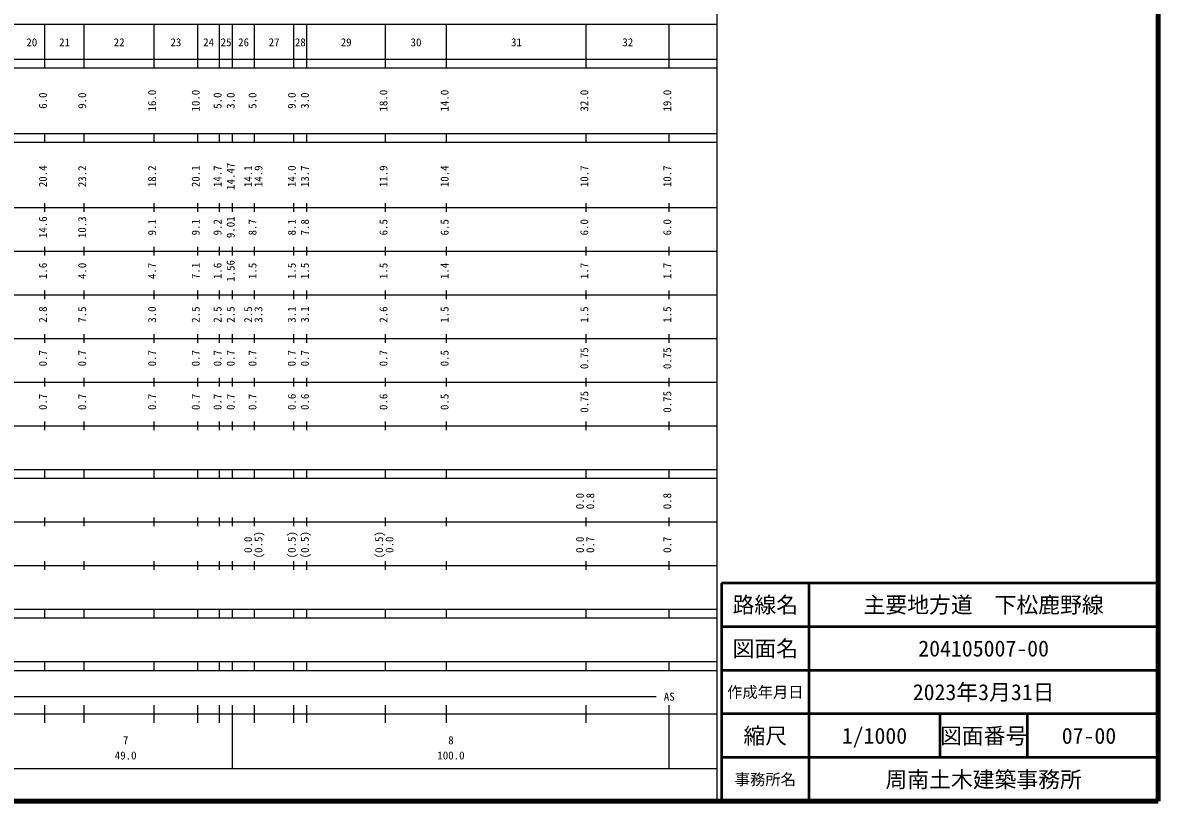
# Model space of a CAD drawing. Units: millimetres on the paper, enlarged 1000 times. Extents: x 40000 to 680000, y 20000 to 380000.
# Drawn here: x 419919 to 680000, y 20000 to 198357 of the extents above; entities that cross this region are included whole.
import ezdxf
from ezdxf.enums import TextEntityAlignment as Align

# ---------------------------------------------------------------- set-up
doc = ezdxf.new("R2010")
doc.units = ezdxf.units.MM
doc.header["$LTSCALE"] = 1000
for name, color, linetype, lineweight in [('M-TTL', 2, 'Continuous', 140), ('M-TTL-BAND', 7, 'Continuous', 25), ('M-TTL-FRAM', 2, 'Continuous', 50), ('M-TTL-LINE', 7, 'Continuous', 50)]:
    doc.layers.add(name, color=color, linetype=linetype, lineweight=lineweight)
doc.layers.add('M-TTL-TXT', color=7, linetype='Continuous')
doc.styles.add('ＭＳ ゴシック', font='')
doc.styles.get('ＭＳ ゴシック').set_extended_font_data('MS Gothic')

msp = doc.modelspace()

# ---------------------------------------------------------------- linework, layer by layer
at = {"layer": 'M-TTL'}
for p, q in [((680000, 20000), (680000, 380000)), ((40000, 20000), (680000, 20000))]:
    msp.add_line(p, q, dxfattribs=at)
at = {"layer": 'M-TTL-BAND'}
for p, q in [((579000, 20000), (579000, 370000)), ((68000, 198000), (579000, 198000)), ((425000, 188000), (425000, 198000)), ((434000, 188000), (434000, 198000)), ((450000, 188000), (450000, 198000)), ((460000, 188000), (460000, 198000)), ((465000, 188000), (465000, 198000)), ((468000, 188000), (468000, 198000)), ((473000, 188000), (473000, 198000)), ((482000, 188000), (482000, 198000)), ((485000, 188000), (485000, 198000)), ((503000, 188000), (503000, 198000)), ((517000, 188000), (517000, 198000)), ((549000, 188000), (549000, 198000)), ((568000, 188000), (568000, 198000)), ((40000, 190000), (579000, 190000)), ((40000, 188000), (579000, 188000)), ((40000, 173000), (579000, 173000)), ((425000, 171000), (425000, 173000)), ((434000, 171000), (434000, 173000)), ((450000, 171000), (450000, 173000)), ((460000, 171000), (460000, 173000)), ((465000, 171000), (465000, 173000)), ((468000, 171000), (468000, 173000)), ((473000, 171000), (473000, 173000)), ((482000, 171000), (482000, 173000)), ((485000, 171000), (485000, 173000)), ((503000, 171000), (503000, 173000)), ((517000, 171000), (517000, 173000)), ((549000, 171000), (549000, 173000)), ((568000, 171000), (568000, 173000)), ((40000, 171000), (579000, 171000)), ((425000, 155000), (425000, 157000)), ((434000, 155000), (434000, 157000)), ((450000, 155000), (450000, 157000)), ((460000, 155000), (460000, 157000)), ((465000, 155000), (465000, 157000)), ((468000, 155000), (468000, 157000)), ((473000, 155000), (473000, 157000)), ((482000, 155000), (482000, 157000)), ((485000, 155000), (485000, 157000)), ((503000, 155000), (503000, 157000)), ((517000, 155000), (517000, 157000)), ((549000, 155000), (549000, 157000)), ((568000, 155000), (568000, 157000)), ((40000, 156000), (579000, 156000)), ((46000, 146000), (579000, 146000)), ((425000, 145000), (425000, 147000)), ((434000, 145000), (434000, 147000)), ((450000, 145000), (450000, 147000)), ((460000, 145000), (460000, 147000)), ((465000, 145000), (465000, 147000)), ((468000, 145000), (468000, 147000)), ((473000, 145000), (473000, 147000)), ((482000, 145000), (482000, 147000)), ((485000, 145000), (485000, 147000)), ((503000, 145000), (503000, 147000)), ((517000, 145000), (517000, 147000)), ((549000, 145000), (549000, 147000)), ((568000, 145000), (568000, 147000)), ((52000, 136000), (579000, 136000)), ((425000, 135000), (425000, 137000)), ((434000, 135000), (434000, 137000)), ((450000, 135000), (450000, 137000)), ((460000, 135000), (460000, 137000)), ((465000, 135000), (465000, 137000)), ((468000, 135000), (468000, 137000)), ((473000, 135000), (473000, 137000)), ((482000, 135000), (482000, 137000)), ((485000, 135000), (485000, 137000)), ((503000, 135000), (503000, 137000)), ((517000, 135000), (517000, 137000)), ((549000, 135000), (549000, 137000)), ((568000, 135000), (568000, 137000)), ((46000, 126000), (579000, 126000)), ((425000, 125000), (425000, 127000)), ((434000, 125000), (434000, 127000)), ((450000, 125000), (450000, 127000)), ((460000, 125000), (460000, 127000)), ((465000, 125000), (465000, 127000)), ((468000, 125000), (468000, 127000)), ((473000, 125000), (473000, 127000)), ((482000, 125000), (482000, 127000)), ((485000, 125000), (485000, 127000)), ((503000, 125000), (503000, 127000)), ((517000, 125000), (517000, 127000)), ((549000, 125000), (549000, 127000)), ((568000, 125000), (568000, 127000)), ((52000, 116000), (579000, 116000)), ((425000, 115000), (425000, 117000)), ((434000, 115000), (434000, 117000)), ((450000, 115000), (450000, 117000)), ((460000, 115000), (460000, 117000)), ((465000, 115000), (465000, 117000)), ((468000, 115000), (468000, 117000)), ((473000, 115000), (473000, 117000)), ((482000, 115000), (482000, 117000)), ((485000, 115000), (485000, 117000)), ((503000, 115000), (503000, 117000)), ((517000, 115000), (517000, 117000)), ((549000, 115000), (549000, 117000)), ((568000, 115000), (568000, 117000)), ((425000, 105000), (425000, 107000)), ((434000, 105000), (434000, 107000)), ((450000, 105000), (450000, 107000)), ((460000, 105000), (460000, 107000)), ((465000, 105000), (465000, 107000)), ((468000, 105000), (468000, 107000)), ((473000, 105000), (473000, 107000)), ((482000, 105000), (482000, 107000)), ((485000, 105000), (485000, 107000)), ((503000, 105000), (503000, 107000)), ((517000, 105000), (517000, 107000)), ((549000, 105000), (549000, 107000)), ((568000, 105000), (568000, 107000)), ((46000, 106000), (579000, 106000)), ((40000, 96000), (579000, 96000)), ((40000, 94000), (579000, 94000)), ((425000, 94000), (425000, 96000)), ((434000, 94000), (434000, 96000)), ((450000, 94000), (450000, 96000)), ((460000, 94000), (460000, 96000)), ((465000, 94000), (465000, 96000)), ((468000, 94000), (468000, 96000)), ((473000, 94000), (473000, 96000)), ((482000, 94000), (482000, 96000)), ((485000, 94000), (485000, 96000)), ((503000, 94000), (503000, 96000)), ((517000, 94000), (517000, 96000)), ((549000, 94000), (549000, 96000)), ((568000, 94000), (568000, 96000)), ((49000, 84000), (579000, 84000)), ((425000, 83000), (425000, 85000)), ((434000, 83000), (434000, 85000)), ((450000, 83000), (450000, 85000)), ((460000, 83000), (460000, 85000)), ((465000, 83000), (465000, 85000)), ((468000, 83000), (468000, 85000)), ((473000, 83000), (473000, 85000)), ((482000, 83000), (482000, 85000)), ((485000, 83000), (485000, 85000)), ((503000, 83000), (503000, 85000)), ((517000, 83000), (517000, 85000)), ((549000, 83000), (549000, 85000)), ((568000, 83000), (568000, 85000)), ((40000, 74000), (579000, 74000)), ((425000, 73000), (425000, 75000)), ((434000, 73000), (434000, 75000)), ((450000, 73000), (450000, 75000)), ((460000, 73000), (460000, 75000)), ((465000, 73000), (465000, 75000)), ((468000, 73000), (468000, 75000)), ((473000, 73000), (473000, 75000)), ((482000, 73000), (482000, 75000)), ((485000, 73000), (485000, 75000)), ((503000, 73000), (503000, 75000)), ((517000, 73000), (517000, 75000)), ((549000, 73000), (549000, 75000)), ((568000, 73000), (568000, 75000)), ((40000, 64000), (579000, 64000)), ((425000, 62000), (425000, 64000)), ((434000, 62000), (434000, 64000)), ((450000, 62000), (450000, 64000)), ((460000, 62000), (460000, 64000)), ((465000, 62000), (465000, 64000)), ((468000, 62000), (468000, 64000)), ((473000, 62000), (473000, 64000)), ((482000, 62000), (482000, 64000)), ((485000, 62000), (485000, 64000)), ((503000, 62000), (503000, 64000)), ((517000, 62000), (517000, 64000)), ((549000, 62000), (549000, 64000)), ((568000, 62000), (568000, 64000)), ((40000, 62000), (579000, 62000)), ((40000, 52000), (579000, 52000)), ((40000, 50000), (579000, 50000)), ((425000, 50000), (425000, 52000)), ((434000, 50000), (434000, 52000)), ((450000, 50000), (450000, 52000)), ((460000, 50000), (460000, 52000)), ((465000, 50000), (465000, 52000)), ((468000, 50000), (468000, 52000)), ((473000, 50000), (473000, 52000)), ((482000, 50000), (482000, 52000)), ((485000, 50000), (485000, 52000)), ((503000, 50000), (503000, 52000)), ((517000, 50000), (517000, 52000)), ((549000, 50000), (549000, 52000)), ((568000, 50000), (568000, 52000)), ((71000, 44000), (565000, 44000)), ((425000, 38000), (425000, 42000)), ((434000, 38000), (434000, 42000)), ((450000, 38000), (450000, 42000)), ((460000, 38000), (460000, 42000)), ((465000, 38000), (465000, 42000)), ((468000, 27500), (468000, 42000)), ((473000, 38000), (473000, 42000)), ((482000, 38000), (482000, 42000)), ((485000, 38000), (485000, 42000)), ((503000, 38000), (503000, 42000)), ((517000, 38000), (517000, 42000)), ((549000, 38000), (549000, 42000)), ((568000, 27500), (568000, 42000)), ((40000, 40000), (579000, 40000)), ((68000, 27500), (579000, 27500))]:
    msp.add_line(p, q, dxfattribs=at)
at = {"layer": 'M-TTL-FRAM'}
for p, q in [((680000, 70000), (580000, 70000)), ((580000, 70000), (580000, 20000))]:
    msp.add_line(p, q, dxfattribs=at)
at = {"layer": 'M-TTL-LINE'}
for p, q in [((600000, 70000), (600000, 20000)), ((680000, 60000), (580000, 60000)), ((680000, 50000), (580000, 50000)), ((680000, 40000), (580000, 40000)), ((630000, 40000), (630000, 30000)), ((650000, 40000), (650000, 30000)), ((680000, 30000), (580000, 30000))]:
    msp.add_line(p, q, dxfattribs=at)

# ---------------------------------------------------------------- texts
at = {"layer": 'M-TTL-BAND', "style": 'ＭＳ ゴシック'}
for s, p in [('20', (422000, 192405)), ('21', (429500, 192405)), ('22', (442000, 192405)), ('23', (455000, 192405)), ('24', (462500, 192405)), ('25', (466500, 192405)), ('26', (470500, 192405)), ('27', (477500, 192405)), ('28', (483500, 192405)), ('29', (494000, 192405)), ('30', (510000, 192405)), ('31', (533000, 192405)), ('32', (558500, 192405)), ('AS', (568000, 42500)), ('7', (443500, 32523)), ('8', (518000, 32523)), ('49.0', (443500, 29033)), ('100.0', (518000, 29033))]:
    msp.add_text(s, height=1833, dxfattribs=at).set_placement(p, align=Align.BOTTOM_CENTER)
for s, p in [('6.0', (426000, 180500)), ('9.0', (435000, 180500)), ('16.0', (451000, 180500)), ('10.0', (461000, 180500)), ('5.0', (466000, 180500)), ('3.0', (469000, 180500)), ('5.0', (474000, 180500)), ('9.0', (483000, 180500)), ('3.0', (486000, 180500)), ('18.0', (504000, 180500)), ('14.0', (518000, 180500)), ('32.0', (550000, 180500)), ('19.0', (569000, 180500)), ('20.4', (426000, 163174)), ('23.2', (435000, 163174)), ('18.2', (451000, 163174)), ('20.1', (461000, 163174)), ('14.7', (466000, 163174)), ('14.47', (469000, 163174)), ('14.1', (473000, 163174)), ('14.9', (475370, 163174)), ('14.0', (483000, 163174)), ('13.7', (486000, 163174)), ('11.9', (504000, 163174)), ('10.4', (518000, 163174)), ('10.7', (550000, 163174)), ('10.7', (569000, 163174)), ('14.6', (426000, 151500)), ('10.3', (435000, 151500)), ('9.01', (469000, 151500)), ('9.1', (451000, 151500)), ('9.1', (461000, 151500)), ('9.2', (466000, 151500)), ('8.7', (474000, 151500)), ('8.1', (483000, 151500)), ('7.8', (486000, 151500)), ('6.5', (504000, 151500)), ('6.5', (518000, 151500)), ('6.0', (550000, 151500)), ('6.0', (569000, 151500)), ('1.6', (426000, 141500)), ('4.0', (435000, 141500)), ('4.7', (451000, 141500)), ('7.1', (461000, 141500)), ('1.6', (466000, 141500)), ('1.56', (469000, 141500)), ('1.5', (474000, 141500)), ('1.5', (483000, 141500)), ('1.5', (486000, 141500)), ('1.5', (504000, 141500)), ('1.4', (518000, 141500)), ('1.7', (550000, 141500)), ('1.7', (569000, 141500)), ('2.8', (426000, 131500)), ('7.5', (435000, 131500)), ('3.0', (451000, 131500)), ('2.5', (461000, 131500)), ('2.5', (466000, 131500)), ('2.5', (469000, 131500)), ('2.5', (473000, 131500)), ('3.3', (475370, 131500)), ('3.1', (483000, 131500)), ('3.1', (486000, 131500)), ('2.6', (504000, 131500)), ('1.5', (518000, 131500)), ('1.5', (550000, 131500)), ('1.5', (569000, 131500)), ('0.7', (426000, 121500)), ('0.7', (435000, 121500)), ('0.7', (451000, 121500)), ('0.7', (461000, 121500)), ('0.7', (466000, 121500)), ('0.7', (469000, 121500)), ('0.7', (474000, 121500)), ('0.7', (483000, 121500)), ('0.7', (486000, 121500)), ('0.7', (504000, 121500)), ('0.5', (518000, 121500)), ('0.75', (550000, 121500)), ('0.75', (569000, 121500)), ('0.7', (426000, 111500)), ('0.7', (435000, 111500)), ('0.7', (451000, 111500)), ('0.7', (461000, 111500)), ('0.7', (466000, 111500)), ('0.7', (469000, 111500)), ('0.7', (474000, 111500)), ('0.6', (483000, 111500)), ('0.6', (486000, 111500)), ('0.6', (504000, 111500)), ('0.5', (518000, 111500)), ('0.75', (550000, 111500)), ('0.75', (569000, 111500)), ('0.0', (549000, 88764)), ('0.8', (551370, 88764)), ('0.8', (569000, 88764)), ('(0.5)', (475370, 78764)), ('(0.5)', (483000, 78764)), ('(0.5)', (486000, 78764)), ('(0.5)', (503000, 78764)), ('0.0', (473000, 78764)), ('0.0', (505370, 78764)), ('0.0', (549000, 78764)), ('0.7', (551370, 78764)), ('0.7', (569000, 78764))]:
    msp.add_text(s, height=1833, rotation=90, dxfattribs=at).set_placement(p, align=Align.BOTTOM_CENTER)
at = {"layer": 'M-TTL-TXT', "style": 'ＭＳ ゴシック'}
for s, height, p in [('路線名', 3666, (590000, 65000)), ('路線名', 3666, (590000, 65000)), ('主要地方道\u3000下松鹿野線', 3666, (640000, 65000)), ('図面名', 3666, (590000, 55000)), ('図面名', 3666, (590000, 55000)), ('204105007-00', 3666, (640000, 55000)), ('2023年3月31日', 3666, (640000, 45000)), ('作成年月日', 2566, (590000, 45000)), ('作成年月日', 2566, (590000, 45000)), ('縮尺', 3666, (590000, 35000)), ('縮尺', 3666, (590000, 35000)), ('1/1000', 3666, (615000, 35000)), ('図面番号', 3666, (640000, 35000)), ('図面番号', 3666, (640000, 35000)), ('07-00', 3666, (664125, 35000)), ('事務所名', 2566, (590000, 25000)), ('事務所名', 2566, (590000, 25000)), ('周南土木建築事務所', 3666, (640000, 25000))]:
    msp.add_text(s, height=height, dxfattribs=at).set_placement(p, align=Align.MIDDLE_CENTER)

doc.saveas('drawing.dxf')
